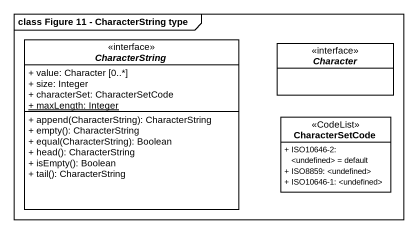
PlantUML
@startuml
mainframe class Figure 11 - CharacterString type
hide circle
hide empty members
skinparam classAttributeIconSize 0
interface CharacterString #FFFFFF {
  + value: Character [0..*]
  + size: Integer
  + characterSet: CharacterSetCode
  {static} + maxLength: Integer
  + append(CharacterString): CharacterString
  + empty(): CharacterString
  + equal(CharacterString): Boolean
  + head(): CharacterString
  + isEmpty(): Boolean
  + tail(): CharacterString
}
interface Character #FFFFFF
class CharacterSetCode <<CodeList>> #FFFFFF {
  + ISO10646-2: <undefined> = default
  + ISO8859: <undefined>
  + ISO10646-1: <undefined>
}
@enduml
